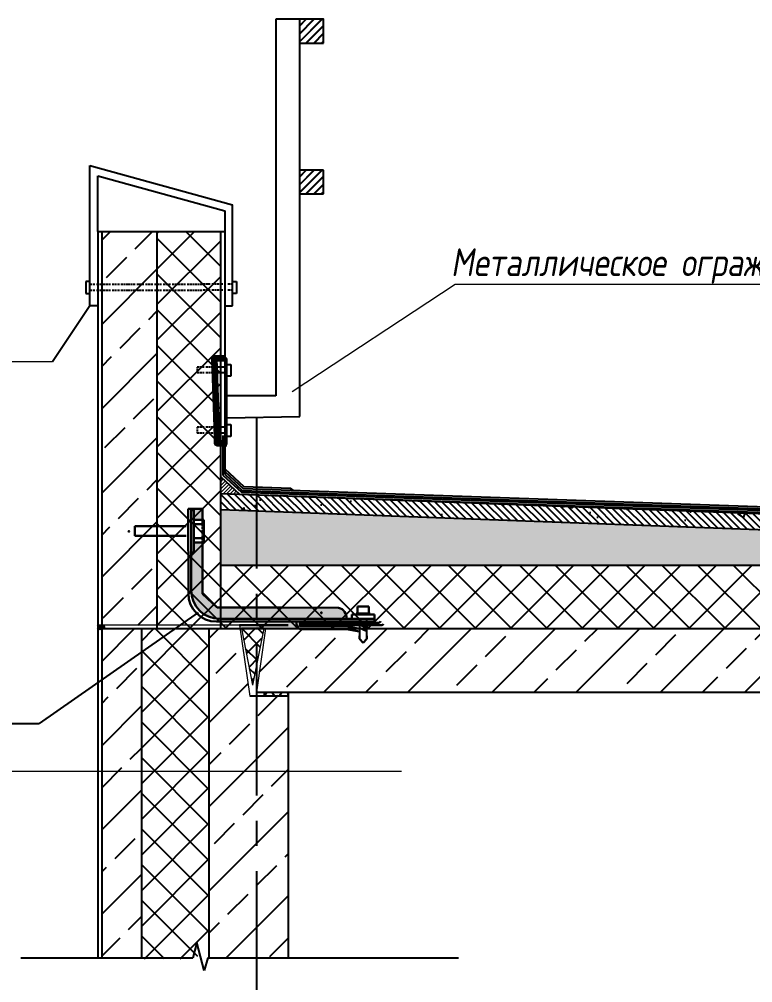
# Model space of a CAD drawing. Header units: millimetres. Extents: x -257254 to 390979, y -202328 to 355504.
# Drawn here: x 127388 to 136626, y 58620 to 70752 of the extents above; entities that cross this region are included whole.
import ezdxf
from ezdxf.enums import TextEntityAlignment as Align

# ---------------------------------------------------------------- set-up
doc = ezdxf.new("R2010")
doc.units = ezdxf.units.MM
doc.linetypes.add('CENTER2', pattern=[28.575, 19.05, -3.175, 3.175, -3.175])
doc.linetypes.add('штриховая2', pattern=[9.525, 6.35, -3.175])
for name, color, linetype in [('1-VIS', 7, 'Continuous'), ('АРМАТУРА', 134, 'Continuous'), ('ВЫНОСКИ_Р_СТ', 130, 'Continuous'), ('оси', 1, 'CENTER2'), ('панели', 94, 'Continuous'), ('ПАРАПЕТ', 50, 'Continuous'), ('ПЛИТЫ_ПОКРЫТИЯ', 144, 'Continuous'), ('РАЗДЕЛИТ_ЛИНИИ', 60, 'Continuous'), ('разрез', 40, 'Continuous'), ('Саморезы', 104, 'Continuous'), ('УПРУГ_РЕЗ_ПРОКЛАДКА', 130, 'Continuous'), ('УТЕПЛИТЕЛЬ', 30, 'Continuous'), ('Фасонка', 161, 'Continuous'), ('ШТРИХ_ПП', 20, 'Continuous'), ('ШТРИХ_УРП', 120, 'Continuous')]:
    doc.layers.add(name, color=color, linetype=linetype)
for name, color, linetype, lineweight in [('A-Wall-H', 250, 'Continuous', 20), ('bold', 7, 'Continuous', 35), ('RAZMER', 250, 'Continuous', 13), ('невид штрих', 93, 'штриховая2', 9), ('Осн', 230, 'Continuous', 25), ('покрытия', 6, 'Continuous', 18), ('Размеры', 7, 'Continuous', 9), ('разрез по стене', 70, 'Continuous', 25), ('сноски', 18, 'Continuous', 13)]:
    doc.layers.add(name, color=color, linetype=linetype, lineweight=lineweight)
doc.layers.add('фасадик', color=7, linetype='Continuous', lineweight=25, true_color=0x51362d)
doc.layers.add('Штриховка', color=50, linetype='Continuous', transparency=0.6)
doc.styles.add('SIMPLEX', font='simplex.shx', dxfattribs={"width": 0.8, "oblique": 10})

msp = doc.modelspace()

# ---------------------------------------------------------------- hatches: boundary and pattern name
at = {"layer": '1-VIS'}
h = msp.add_hatch(dxfattribs=at)
h.set_pattern_fill('ANSI38', scale=2.594415, style=0)
h.set_pattern_definition([(45, (103695.9535, 123662.177), (-5.824627, 5.824627), []), (135, (103695.9535, 123662.177), (-17.4738809, 5.824627), [20.593166, -12.3558997])])
h.paths.add_polyline_path([(128434.48987, 63121.11503), (128376.05532, 63121.11503), (128376.05532, 63121.11499, -0.7812066191), (128376.05559, 63069.22686), (128434.48987, 63069.22686)])
at = {"layer": 'A-Wall-H'}
h = msp.add_hatch(dxfattribs=at)
h.set_pattern_fill('ANSI31', color=256, scale=10)
h.set_pattern_definition([(45, (223566.225, 89329.36), (-22.45064, 22.45064), [])])
h.paths.add_polyline_path([(129926.05513, 64988.10523), (129926.05513, 64779.11144), (130160.35644, 64770.92946)])
at = {"layer": 'покрытия', "transparency": 33554508}
h = msp.add_hatch(color=9, dxfattribs=at)
h.dxf.hatch_style = 1
h.paths.add_polyline_path([(129553.88203, 63556.91894), (129553.19725, 64038.32475), (129588.71865, 64038.32475), (129588.71865, 64162.64964), (129695.00283, 64162.64964), (129695.74828, 63530.61434), (129882.06761, 63344.29501), (129926.05513, 63344.23184), (129926.05513, 63202.20962), (129909.08276, 63202.21023, -0.4137863757)])
h.paths.add_polyline_path([(129694.50139, 64587.7974), (129552.41588, 64587.63484), (129552.43934, 64571.14572), (129588.71865, 64571.14572), (129588.71865, 64446.82083), (129694.66766, 64446.82083)])
h.paths.add_polyline_path([(130376.05513, 63343.5856), (129926.05513, 63344.23184), (129926.05513, 63202.20962), (130376.05513, 63202.19329)])
h.paths.add_polyline_path([(131410.93592, 63341.78958), (130698.40305, 63342.81284), (130376.05513, 63343.39802), (130376.05513, 63202.19329), (130376.05513, 63079.24953), (130467.87633, 63079.24953), (130776.05513, 63079.24953), (130917.71916, 63079.24953, -0.3877519827), (130884.50046, 63166.69467), (131674.95328, 63166.86736), (131674.95328, 63202.38875), (131509.09049, 63202.35252, 0.3690779494)])
h.paths.add_polyline_path([(131198.35972, 63278.19464, -1), (131188.26754, 63278.19464, -1)], flags=16)
at = {"layer": 'разрез по стене'}
h = msp.add_hatch(dxfattribs=at)
h.set_pattern_fill('JIS_LC_8', color=9, scale=9)
h.set_pattern_definition([(45, (0, 1900), (-49.638896, 49.638896), []), (45, (3.6, 1900), (-49.638896, 49.638896), [])])
h.paths.add_polyline_path([(131220.27555, 70751.76816), (130920.27555, 70751.76816), (130920.27555, 70451.76816), (131220.27555, 70451.76816)])
h = msp.add_hatch(dxfattribs=at)
h.set_pattern_fill('JIS_LC_8', color=9, scale=9)
h.paths.add_polyline_path([(131220.27555, 68851.76816), (130920.27555, 68851.76816), (130920.27555, 68551.76816), (131220.27555, 68551.76816)])
h = msp.add_hatch(dxfattribs=at)
h.set_pattern_fill('JIS_STN_2.5', color=9, scale=300)
h.paths.add_polyline_path([(129126.05513, 68079.25237), (128426.05513, 68079.24972), (128426.05513, 63079.24953), (128698.03388, 63079.24953), (128691.75916, 63121.11503), (129126.05513, 63121.11503)])
h = msp.add_hatch(dxfattribs=at)
h.set_pattern_fill('GRAVEL', color=9, scale=25, angle=-90)
h.paths.add_polyline_path([(130376.05513, 64562.51913), (130376.05513, 63879.24953), (143157.79992, 63879.24953), (143157.79992, 64087.31099)])
h.paths.add_polyline_path([(130376.05513, 64562.51913), (129926.05513, 64579.24953), (129926.05513, 63879.24953), (130376.05513, 63879.24953)])
h = msp.add_hatch(dxfattribs=at)
h.set_pattern_fill('JIS_STN_2.5', color=9, scale=300)
h.paths.add_polyline_path([(128426.05513, 54942.54358), (128926.05513, 54942.54358), (128926.05513, 58271.45005), (128426.05513, 58271.45005)])
h.paths.add_polyline_path([(128926.05513, 54892.54358), (128426.05513, 54892.54358), (128423.51605, 52975.6856), (128923.51605, 52975.6856)])
h.paths.add_polyline_path([(128926.05513, 47982.12641), (128426.05513, 47982.12641), (128426.05513, 42860.82515), (128426.05513, 43532.12641), (128926.05513, 43532.12641)])
h.paths.add_polyline_path([(128926.05513, 43482.12641), (128426.05513, 43482.12641), (128426.05513, 40557.12641), (128926.05513, 40557.12641)])
h.paths.add_polyline_path([(128926.05513, 32831.22836), (128426.05513, 32831.22836), (128426.05513, 28381.22836), (128926.05513, 28381.22836)])
h.paths.add_polyline_path([(128426.05513, 58931.73815), (128926.05513, 58931.73815), (128926.05513, 63079.24953), (128426.05513, 63079.24953)])
h = msp.add_hatch(dxfattribs=at)
h.set_pattern_fill('JIS_STN_2.5', color=9, scale=300)
h.paths.add_polyline_path([(130376.05513, 32831.22836), (129776.05513, 32831.22836), (129776.05513, 28681.22836), (130376.05513, 28681.22836)])
h.paths.add_polyline_path([(130776.05513, 32831.22836), (130376.05513, 32831.22836), (130376.05513, 28681.22836), (130776.05513, 28681.22836)])
h.paths.add_polyline_path([(129776.05513, 32831.22836), (128926.05513, 32831.22836), (128926.05513, 32514.17225), (129776.05513, 32514.17225)])
h.paths.add_polyline_path([(129573.53104, 28681.22836), (129776.05513, 28681.22836), (129776.05513, 28903.40029), (128926.05513, 28903.40029), (128926.05513, 28381.22836), (129230.99815, 28381.22836)])
h.paths.add_polyline_path([(130376.05513, 41560.82515), (130293.8846, 42732.12641), (130136.51277, 43782.12641), (129776.05513, 43782.12641), (129864.58634, 40557.12641), (130376.05513, 40557.12641)])
h.paths.add_polyline_path([(130734.96986, 42732.12641), (130334.96986, 42732.12641), (130376.05513, 40557.12641), (130776.05513, 40557.12641)])
edge = h.paths.add_edge_path()
edge.add_arc((130641.35689, 39502.31483), 6.25, 0, 360)
h.paths.add_polyline_path([(129776.05513, 40817.19051), (128926.05513, 40817.19051), (128926.05513, 40557.12641), (129276.05513, 40557.12641), (129776.05513, 40557.12641)])
h.paths.add_polyline_path([(129776.05513, 43782.12641), (129609.85816, 43782.12641), (129267.32527, 43482.12641), (128926.05513, 43482.12641), (128926.05513, 43226.64564), (129776.05513, 43226.64564)])
h.paths.add_polyline_path([(129776.05513, 44054.29833), (128926.05513, 44054.29833), (128926.05513, 43532.12641), (129230.99815, 43532.12641), (129573.53104, 43832.12641), (129776.05513, 43832.12641)])
h.paths.add_polyline_path([(130376.05513, 47982.12641), (129776.05513, 47982.12641), (129776.05513, 43832.12641), (130376.05513, 43832.12641)])
h.paths.add_polyline_path([(130776.05513, 47982.12641), (130376.05513, 47982.12641), (130376.05513, 43832.12641), (130776.05513, 43832.12641)])
h.paths.add_polyline_path([(129776.05513, 47982.12641), (128926.05513, 47982.12641), (128926.05513, 47691.49771), (129776.05513, 47691.49771)])
edge = h.paths.add_edge_path()
edge.add_line((130776.05513, 55313.84484), (130376.05513, 55313.84484))
edge.add_line((130376.05513, 55313.84484), (130381.96968, 52085.22639))
edge.add_arc((130388.21968, 52085.22639), 6.25, 0, 180, ccw=False)
edge.add_arc((130388.21968, 52085.22639), 6.25, -180, 0, ccw=False)
edge.add_line((130381.96968, 52085.22639), (130381.95121, 53138.84484))
edge.add_line((130381.95121, 53138.84484), (130776.05513, 53138.84484))
edge.add_line((130776.05513, 53138.84484), (130776.05513, 55313.84484))
edge = h.paths.add_edge_path()
edge.add_arc((130641.35689, 52084.03326), 6.25, 0, 360)
h.paths.add_polyline_path([(130417.14039, 54142.54358), (130334.96986, 54142.54358), (130136.51277, 55192.54358), (129776.05513, 55192.54358), (129776.05513, 53138.84484), (130376.05513, 53138.84484)])
h.paths.add_polyline_path([(129776.05513, 53398.90893), (128926.05513, 53398.90893), (128926.05513, 53138.84484), (129776.05513, 53138.84484)])
h.paths.add_polyline_path([(129776.05513, 56363.84484), (129609.85816, 56363.84484), (129267.32527, 56063.84484), (128926.05513, 56063.84484), (128926.05513, 55808.36406), (129776.05513, 55808.36406)])
h.paths.add_polyline_path([(129776.05513, 56636.01676), (128926.05513, 56636.01676), (128926.05513, 56113.84484), (129230.99815, 56113.84484), (129573.53104, 56413.84484), (129776.05513, 56413.84484)])
h.paths.add_polyline_path([(130376.05513, 58271.45005), (129776.05513, 58271.45005), (129776.05513, 55242.54358), (130376.05513, 55242.54358)])
h.paths.add_polyline_path([(130776.05513, 58271.45005), (130376.05513, 58271.45005), (130376.05513, 55242.54358), (130776.05513, 55242.54358)])
h.paths.add_polyline_path([(130376.05513, 58931.73815), (130776.05513, 58931.73815), (130776.05513, 62279.24953), (130376.05513, 62279.24953)])
h.paths.add_polyline_path([(129776.05513, 58931.73815), (130376.05513, 58931.73815), (130376.05513, 62279.24953), (130293.8846, 62279.24953), (130166.48836, 63079.24953), (129776.05513, 63079.24953)])
h = msp.add_hatch(dxfattribs=at)
h.set_pattern_fill('JIS_STN_2.5', color=9, scale=300)
h.paths.add_polyline_path([(130776.05513, 63079.24953), (130488.9044, 63079.24953), (130376.05513, 62279.24953), (130776.05513, 62279.24953), (143157.79992, 62279.24953), (143157.79992, 62575.65383), (142997.95115, 62625.38005), (143353.83828, 62716.54495), (143157.79992, 62764.61363), (143157.79992, 63079.24953)])
at = {"layer": 'сноски'}
msp.add_hatch(color=4, dxfattribs=at).paths.add_polyline_path([(128463.38525, 63095.17094, 1), (128411.49696, 63095.17094, 1)])
at = {"layer": 'УТЕПЛИТЕЛЬ'}
h = msp.add_hatch(dxfattribs=at)
h.set_pattern_fill('ANSI37', color=0, scale=100, style=0)
h.paths.add_polyline_path([(129126.05513, 63079.24953), (129926.05513, 63079.24953), (129926.05513, 68079.25541), (129126.05513, 68079.25237)])
h = msp.add_hatch(dxfattribs=at)
h.set_pattern_fill('ANSI37', color=0, scale=100, style=0)
h.paths.add_polyline_path([(143157.79992, 63879.24953), (130376.05513, 63879.24953), (130376.05513, 63079.24953), (130776.05513, 63079.24953), (143157.79992, 63079.24953)])
h.paths.add_polyline_path([(130376.05513, 63879.24953), (129926.05513, 63879.24953), (129926.05513, 63079.24953), (130376.05513, 63079.24953)])
h = msp.add_hatch(dxfattribs=at)
h.set_pattern_fill('ANSI37', color=0, scale=100, style=0)
h.paths.add_polyline_path([(129776.05513, 63079.24953), (128926.05513, 63079.24953), (128926.05513, 58919.71206), (129576.02106, 58919.71206), (129576.02106, 58931.73815), (129644.80909, 58950.2689), (129694.53531, 58949.39699), (129776.05513, 58931.73815)])
h = msp.add_hatch(dxfattribs=at)
h.set_pattern_fill('ANSI37', color=0, scale=1150, style=0)
h.set_pattern_definition([(45, (63289.5, 99891.64), (-101.6466, 101.6466), []), (135, (63289.5, 99891.64), (-101.6466, -101.6466), [])])
h.paths.add_polyline_path([(130467.87633, 63079.24953), (130185.75316, 63079.24953), (130326.81474, 62368.21491)])
at = {"layer": 'ШТРИХ_ПП'}
h = msp.add_hatch(dxfattribs=at)
h.set_pattern_fill('ANSI31', color=0, scale=20, angle=90, style=0)
h.paths.add_polyline_path([(129926.05513, 64779.11144), (129926.05513, 64579.24953), (130830.57285, 64545.62077), (143157.79992, 64087.31099), (143165.23892, 64287.17259)])
h = msp.add_hatch(dxfattribs=at)
h.set_pattern_fill('AR-CONC', color=0, scale=150, style=0)
h.set_pattern_definition([(50, (62698.4, 116600.2), (1075.89, -94.128), [112.5, -1237.5]), (355, (62698.4, 116600.2), (-208.127, 1128.288), [90, -990]), (100.4514, (62788.1, 116592.3), (867.764, 1034.159), [95.61, -1051.713]), (46.1842, (62698.4, 116900.2), (1600.862, -248.279), [168.75, -1856.25]), (96.6356, (62831.8, 116879.5), (1401.994, 1461.177), [143.415, -1577.57]), (351.1842, (62698.4, 116900.2), (1401.993, 1461.178), [135, -1485]), (21, (62848.4, 116825.2), (895.3606, -603.928), [112.5, -1237.5]), (326, (62848.4, 116825.2), (364.973, 1087.725), [90, -990]), (71.4514, (62923.1, 116774.9), (1260.334, 483.796), [95.61, -1051.713]), (37.5, (62698.44, 116600.18), (18.2398, 499.3408), [0, -978, 0, -1005, 0, -993.75]), (7.5, (62698.44, 116600.2), (394.6043, 591.6176), [0, -573, 0, -955.5, 0, -378.75]), (327.5, (62363.94, 116600.18), (800.7337, -33.8323), [0, -375, 0, -1170, 0, -1552.5]), (317.5, (62213.94, 116600.2), (874.779, 150.1575), [0, -487.5, 0, -777, 0, -1102.5])])
h.paths.add_polyline_path([(143165.23051, 64287.17291), (129926.05513, 64779.11144), (129926.05513, 64579.24953), (143157.79992, 64087.31099)])
at = {"layer": 'ШТРИХ_УРП'}
h = msp.add_hatch(dxfattribs=at)
h.set_pattern_fill('HONEY', color=0, scale=500, style=0)
h.set_pattern_definition([(0, (63289.503, 99900.32), (93.75, 54.126587), [62.5, -125]), (120, (63289.503, 99900.32), (-93.75, 54.126588), [62.5, -125]), (60, (63289.503, 99900.32), (2e-07, 108.253175), [-125, 62.5])])
h.paths.add_polyline_path([(130776.05513, 62279.24953), (130476.05513, 62279.24953), (130476.05513, 62229.24953), (130776.05513, 62229.24953)])
at = {"layer": 'Штриховка', "lineweight": 30, "ltscale": 0.5}
h = msp.add_hatch(dxfattribs=at)
h.set_pattern_fill('ANSI31', color=256, scale=177.606991, angle=270, style=0)
h.set_pattern_definition([(225, (214483.384, 31957.204), (-15.6983885, 15.6983885), [])])
h.paths.add_polyline_path([(131410.93592, 63153.63646), (131410.93592, 63121.95915), (131674.95328, 63121.95915), (131674.95328, 63153.63646)])
h.paths.add_polyline_path([(130983.28994, 63153.63646), (130938.67798, 63143.65462), (130938.67798, 63138.29048), (131362.35102, 63138.29048, 0.0272322025), (131347.39832, 63153.63646)])
h.paths.add_polyline_path([(131375.16296, 63121.95915, 0.026380608), (131362.35102, 63138.29048), (130938.67798, 63138.29048), (130938.67798, 63121.95915)])
h.paths.add_polyline_path([(131362.35102, 63138.29048, -0.026380608), (131375.16296, 63121.95915), (131410.93592, 63121.95915), (131410.93592, 63138.29048)])
h.paths.add_polyline_path([(131347.39832, 63153.63646, -0.0272322025), (131362.35102, 63138.29048), (131410.93592, 63138.29048), (131410.93592, 63153.63646)])
h.paths.add_polyline_path([(131674.95328, 63138.95353), (131674.95328, 63121.95915), (131715.21462, 63121.95915), (131763.75678, 63148.96578), (131763.75678, 63153.63646), (131702.91388, 63153.63646)])
h.paths.add_polyline_path([(131763.75678, 63121.95915), (131763.75678, 63148.96578), (131715.21462, 63121.95915)], flags=17)
h.paths.add_polyline_path([(131702.91388, 63153.63646), (131674.95328, 63153.63646), (131674.95328, 63138.95353)])

# ---------------------------------------------------------------- linework, layer by layer
at = {"layer": 'A-Wall-H', "color": 0}
for p, q in [((130160.21364, 63121.11503), (130293.8846, 62229.24953)), ((130185.75316, 63079.24953), (130326.81474, 62368.21491)), ((130467.87633, 63079.24953), (130326.81474, 62368.21491)), ((130488.9044, 63079.24953), (130376.05513, 62279.24953))]:
    msp.add_line(p, q, dxfattribs=at)
at = {"layer": 'A-Wall-H', "color": 0, "lineweight": 30}
msp.add_line((130467.87633, 63079.24953), (130185.75316, 63079.24953), dxfattribs=at)
at = {"layer": 'A-Wall-H'}
msp.add_lwpolyline([(129926.05513, 64988.10523), (129926.05513, 64779.11144), (130160.35644, 64770.92946), (129926.05513, 64988.10523)], dxfattribs=at)
at = {"layer": 'bold'}
msp.add_arc((128369.58417, 63095.17089), 26.73896, 284.004899898, 75.995100102, dxfattribs=at)
at = {"layer": 'АРМАТУРА', "color": 0}
msp.add_line((129926.05513, 64988.10523), (130160.35644, 64770.92946), dxfattribs=at)
at = {"layer": 'ВЫНОСКИ_Р_СТ', "color": 0}
msp.add_line((128276.05513, 67142.93722), (127806.83267, 66438.12813), dxfattribs=at)
at = {"layer": 'ВЫНОСКИ_Р_СТ', "color": 0, "linetype": 'ByBlock', "lineweight": -2}
for points in [[(129639.6837, 63282.56559), (127637.74045, 61885.70257)], [(122482.98254, 61885.70257), (127637.74045, 61885.70257)]]:
    msp.add_lwpolyline(points, dxfattribs=at)
at = {"layer": 'невид штрих', "lineweight": 30, "ltscale": 0.5}
msp.add_line((129694.67853, 64437.60603), (129694.98871, 64174.62113), dxfattribs=at)
at = {"layer": 'оси', "ltscale": 100}
msp.add_line((130376.05513, 65740.40787), (130376.05513, 16459.9271), dxfattribs=at)
at = {"layer": 'Осн', "lineweight": 30, "ltscale": 0.5}
for p, q in [((129517.34316, 64587.59471), (129694.50139, 64587.7974)), ((129517.34316, 64587.59471), (129517.94701, 63521.39742)), ((129552.41594, 64587.59529), (129553.88203, 63556.91894)), ((129694.50139, 64587.7974), (129694.66766, 64446.82083)), ((129695.00283, 64162.64831), (129695.76565, 63515.88279)), ((129695.76565, 63515.88279), (129881.49829, 63344.29583)), ((129881.49829, 63344.29583), (130698.94329, 63343.1219)), ((130698.40305, 63342.81284), (131410.93592, 63341.78958)), ((129873.62474, 63166.68884), (130695.68607, 63166.6603)), ((129909.09565, 63202.21023), (130695.68607, 63202.1817)), ((130698.40862, 63202.17542), (131864.31175, 63202.43012)), ((130698.41002, 63166.65402), (131864.31175, 63166.90872)), ((130922.99564, 63108.15719), (130922.99564, 63166.70308)), ((130922.99564, 63108.15719), (131410.93592, 63108.15719)), ((131410.93592, 63108.15719), (131510.75864, 63108.15719)), ((131510.75864, 63108.15719), (131674.95328, 63077.54052)), ((131864.31175, 63166.90872), (131864.31175, 63202.43012)), ((130938.21908, 63072.63583), (131410.93592, 63072.63583)), ((131410.93592, 63072.63583), (131510.75864, 63072.63583)), ((131510.75864, 63072.63583), (131674.95328, 63042.01915))]:
    msp.add_line(p, q, dxfattribs=at)
for centre, radius, start, end in [((129873.95367, 63522.69773), 356.00904, 180.209271258, 269.947062149), ((129909.09565, 63557.42422), 355.21398, 180.081500498, 270), ((131378.42939, 63214.64138), 131.23772, 354.66108542, 75.659024066), ((130949.01261, 63141.16944), 69.37835, 158.413003712, 261.049858088)]:
    msp.add_arc(centre, radius, start, end, dxfattribs=at)
at = {"layer": 'панели', "lineweight": 30, "ltscale": 0.5}
msp.add_line((129882.06761, 63344.29501), (129695.74828, 63530.61434), dxfattribs=at)
at = {"layer": 'ПАРАПЕТ', "color": 0}
for p, q in [((129975.64942, 68337.88044), (129976.05513, 65023.57041)), ((129951.05513, 65510.84652), (129951.05513, 65012.65537)), ((129976.05513, 65091.74589), (130216.32709, 64869.03588)), ((129976.05513, 65057.65815), (130206.15598, 64844.37582)), ((129951.05513, 65012.65537), (130185.81375, 64795.05571)), ((129976.05513, 65023.57041), (130195.98486, 64819.71577)), ((130185.81375, 64795.05571), (143162.29318, 64341.90707)), ((130195.98486, 64819.71577), (143162.36443, 64366.91982)), ((130206.15598, 64844.37582), (143162.43569, 64391.93257)), ((130216.32709, 64869.03588), (130802.50071, 64848.56625)), ((130837.71549, 64822.32128), (130802.50071, 64848.56625))]:
    msp.add_line(p, q, dxfattribs=at)
at = {"layer": 'ПЛИТЫ_ПОКРЫТИЯ', "color": 0}
msp.add_line((129926.05513, 64779.11144), (143162.22193, 64316.89431), dxfattribs=at)
at = {"layer": 'покрытия'}
for p, q in [((130823.40073, 66066.48287), (132876.9319, 67416.62975)), ((132876.9319, 67416.62975), (138980.16512, 67416.62975)), ((127806.83267, 66438.12813), (120460.41602, 66438.12813, -1390.00622)), ((130160.21364, 63121.11503), (128376.05513, 63121.11503)), ((132202.205, 61279.66225), (119516.389, 61279.66225))]:
    msp.add_line(p, q, dxfattribs=at)
at = {"layer": 'покрытия', "lineweight": 30}
msp.add_line((128841.91965, 64370.06373), (128841.91965, 64245.73883), dxfattribs=at)
at = {"layer": 'РАЗДЕЛИТ_ЛИНИИ', "color": 0}
for p, q in [((129715.25465, 58771.88939), (129624.08975, 59127.77651)), ((127408.65239, 58931.73815), (129576.02106, 58931.73815)), ((129764.98087, 58931.73815), (129715.25465, 58771.88939)), ((129764.98087, 58931.73815), (132921.83844, 58931.73815))]:
    msp.add_line(p, q, dxfattribs=at)
at = {"layer": 'Размеры', "lineweight": 30, "ltscale": 0.5}
for centre in [(128769.1028, 64304.25389), (131193.31363, 63278.19464), (131385.35179, 63135.76307)]:
    msp.add_circle(centre, 5.04609, dxfattribs=at)
at = {"layer": 'разрез', "lineweight": 30}
msp.add_line((130776.05513, 63121.11503), (130160.21364, 63121.11503), dxfattribs=at)
at = {"layer": 'разрез'}
msp.add_lwpolyline([(131220.27555, 70601.76816), (131220.27555, 70751.76816), (130620.27555, 70751.76816)], dxfattribs=at)
at = {"layer": 'разрез по стене'}
for p, q in [((130920.27555, 70751.76816), (130620.27555, 70751.76816)), ((130620.27555, 70751.76816), (130620.27555, 66009.17644)), ((130920.27555, 65751.76816), (130920.27555, 70751.76816)), ((131220.27555, 70751.76816), (130920.27555, 70751.76816)), ((131220.27555, 70451.76816), (131220.27555, 70751.76816)), ((130920.27555, 70451.76816), (131220.27555, 70451.76816)), ((128276.05513, 67142.93722), (128276.05513, 68910.57902)), ((128276.05513, 68910.57902), (130075.7957, 68413.98444)), ((131220.27555, 68851.76816), (130920.27555, 68851.76816)), ((131220.27555, 68551.76816), (131220.27555, 68851.76816)), ((128376.05513, 68079.24953), (128376.05513, 68779.24953)), ((128376.05513, 68779.24953), (129975.64942, 68337.88044)), ((130920.27555, 68551.76816), (131220.27555, 68551.76816)), ((130075.7957, 67142.93722), (130075.7957, 68413.98444)), ((128376.05513, 68079.24953), (129975.68108, 68079.2556)), ((128376.05513, 68079.24953), (128376.05513, 58931.73815)), ((128426.05513, 68079.24953), (128426.05513, 58931.73815)), ((129126.05513, 63079.24953), (129126.05513, 68079.24953)), ((129926.05513, 63079.24953), (129926.05513, 68079.24953)), ((128275.94051, 67448.04968), (128225.94051, 67448.04968)), ((128225.94051, 67448.04968), (128225.94051, 67298.04968)), ((128275.94114, 67414.06384), (128300.99446, 67414.06077)), ((128275.94114, 67339.9961), (128300.99446, 67339.99303)), ((128313.30093, 67414.06384), (128338.35424, 67414.06077)), ((128313.30093, 67339.9961), (128338.35424, 67339.99303)), ((128359.8097, 67414.06384), (128384.86302, 67414.06077)), ((128359.8097, 67339.9961), (128384.86302, 67339.99303)), ((128400.8226, 67414.06384), (128425.87592, 67414.06077)), ((128400.8226, 67339.9961), (128425.87592, 67339.99303)), ((128446.33418, 67414.06384), (128471.38749, 67414.06077)), ((128446.33418, 67339.9961), (128471.38749, 67339.99303)), ((128478.34223, 67414.06384), (128503.39555, 67414.06077)), ((128478.34223, 67339.9961), (128503.39555, 67339.99303)), ((128512.3522, 67414.06384), (128537.40552, 67414.06077)), ((128512.3522, 67339.9961), (128537.40552, 67339.99303)), ((128557.86377, 67414.06384), (128582.91709, 67414.06077)), ((128557.86377, 67339.9961), (128582.91709, 67339.99303)), ((128589.87183, 67414.06384), (128614.92514, 67414.06077)), ((128589.87183, 67339.9961), (128614.92514, 67339.99303)), ((128623.88179, 67414.06384), (128648.93511, 67414.06077)), ((128623.88179, 67339.9961), (128648.93511, 67339.99303)), ((128669.39336, 67414.06384), (128694.44668, 67414.06077)), ((128669.39336, 67339.9961), (128694.44668, 67339.99303)), ((128701.40142, 67414.06384), (128726.45474, 67414.06077)), ((128701.40142, 67339.9961), (128726.45474, 67339.99303)), ((128735.41139, 67414.06384), (128760.4647, 67414.06077)), ((128735.41139, 67339.9961), (128760.4647, 67339.99303)), ((128755.86964, 67414.0669), (128780.92296, 67414.06384)), ((128755.86964, 67339.99916), (128780.92296, 67339.9961)), ((128787.8777, 67414.0669), (128812.93102, 67414.06384)), ((128787.8777, 67339.99916), (128812.93102, 67339.9961)), ((128821.88766, 67414.0669), (128846.94098, 67414.06384)), ((128821.88766, 67339.99916), (128846.94098, 67339.9961)), ((128867.39924, 67414.0669), (128892.45255, 67414.06384)), ((128867.39924, 67339.99916), (128892.45255, 67339.9961)), ((128899.40729, 67414.0669), (128924.46061, 67414.06384)), ((128899.40729, 67339.99916), (128924.46061, 67339.9961)), ((128933.41726, 67414.0669), (128958.47058, 67414.06384)), ((128933.41726, 67339.99916), (128958.47058, 67339.9961)), ((128978.92883, 67414.0669), (129003.98215, 67414.06384)), ((128978.92883, 67339.99916), (129003.98215, 67339.9961)), ((129010.93689, 67414.0669), (129035.9902, 67414.06384)), ((129010.93689, 67339.99916), (129035.9902, 67339.9961)), ((129044.94685, 67414.0669), (129070.00017, 67414.06384)), ((129044.94685, 67339.99916), (129070.00017, 67339.9961)), ((129090.45842, 67414.0669), (129115.51174, 67414.06384)), ((129090.45842, 67339.99916), (129115.51174, 67339.9961)), ((129122.46648, 67414.0669), (129147.5198, 67414.06384)), ((129122.46648, 67339.99916), (129147.5198, 67339.9961)), ((129156.47645, 67414.0669), (129181.52976, 67414.06384)), ((129156.47645, 67339.99916), (129181.52976, 67339.9961)), ((129201.98802, 67414.0669), (129227.04134, 67414.06384)), ((129201.98802, 67339.99916), (129227.04134, 67339.9961)), ((129233.99608, 67414.0669), (129259.04939, 67414.06384)), ((129233.99608, 67339.99916), (129259.04939, 67339.9961)), ((129268.00604, 67414.0669), (129293.05936, 67414.06384)), ((129268.00604, 67339.99916), (129293.05936, 67339.9961)), ((129313.51761, 67414.0669), (129338.57093, 67414.06384)), ((129313.51761, 67339.99916), (129338.57093, 67339.9961)), ((129345.52567, 67414.0669), (129370.57899, 67414.06384)), ((129345.52567, 67339.99916), (129370.57899, 67339.9961)), ((129379.53564, 67414.0669), (129404.58895, 67414.06384)), ((129379.53564, 67339.99916), (129404.58895, 67339.9961)), ((129391.03724, 67414.0669), (129416.09056, 67414.06384)), ((129391.03724, 67339.99916), (129416.09056, 67339.9961)), ((129423.0453, 67414.0669), (129448.09862, 67414.06384)), ((129423.0453, 67339.99916), (129448.09862, 67339.9961)), ((129457.05526, 67414.0669), (129482.10858, 67414.06384)), ((129457.05526, 67339.99916), (129482.10858, 67339.9961)), ((129502.56684, 67414.0669), (129527.62015, 67414.06384)), ((129502.56684, 67339.99916), (129527.62015, 67339.9961)), ((129534.57489, 67414.0669), (129559.62821, 67414.06384)), ((129534.57489, 67339.99916), (129559.62821, 67339.9961)), ((129568.58486, 67414.0669), (129593.63818, 67414.06384)), ((129568.58486, 67339.99916), (129593.63818, 67339.9961)), ((129601.56977, 67414.06844), (129626.62309, 67414.06537)), ((129601.56977, 67340.0007), (129626.62309, 67339.99763)), ((129633.57783, 67414.06844), (129658.63115, 67414.06537)), ((129633.57783, 67340.0007), (129658.63115, 67339.99763)), ((129667.58779, 67414.06844), (129692.64111, 67414.06537)), ((129667.58779, 67340.0007), (129692.64111, 67339.99763)), ((129727.85442, 67414.06384), (129702.8011, 67414.06077)), ((129727.85442, 67339.9961), (129702.8011, 67339.99303)), ((129761.86438, 67414.06384), (129736.81107, 67414.06077)), ((129761.86438, 67339.9961), (129736.81107, 67339.99303)), ((129793.87244, 67414.06384), (129768.81912, 67414.06077)), ((129793.87244, 67339.9961), (129768.81912, 67339.99303)), ((129839.38401, 67414.06384), (129814.33069, 67414.06077)), ((129839.38401, 67339.9961), (129814.33069, 67339.99303)), ((129873.39398, 67414.06384), (129848.34066, 67414.06077)), ((129873.39398, 67339.9961), (129848.34066, 67339.99303)), ((129905.40203, 67414.06384), (129880.34872, 67414.06077)), ((129905.40203, 67339.9961), (129880.34872, 67339.99303)), ((129950.91361, 67414.06384), (129925.86029, 67414.06077)), ((129950.91361, 67339.9961), (129925.86029, 67339.99303)), ((129991.92651, 67414.06384), (129966.87319, 67414.06077)), ((129991.92651, 67339.9961), (129966.87319, 67339.99303)), ((130038.43528, 67414.06384), (130013.38197, 67414.06077)), ((130038.43528, 67339.9961), (130013.38197, 67339.99303)), ((130075.79507, 67414.06384), (130050.74175, 67414.06077)), ((130075.79507, 67339.9961), (130050.74175, 67339.99303)), ((130075.7957, 67448.04968), (130125.7957, 67448.04968)), ((130125.7957, 67448.04968), (130125.7957, 67298.04968)), ((128225.94051, 67298.04968), (128275.94245, 67298.05012)), ((130125.7957, 67298.04968), (130075.79376, 67298.05012)), ((128376.05513, 67142.93722), (128276.05513, 67142.93722)), ((129975.7957, 67142.93722), (130075.7957, 67142.93722)), ((129653.00266, 66372.59933), (129627.94934, 66372.59626)), ((129627.94934, 66372.59626), (129627.94934, 66355.17566)), ((129687.01262, 66372.59933), (129661.95931, 66372.59626)), ((129719.02068, 66372.59933), (129693.96736, 66372.59626)), ((129764.53225, 66372.59933), (129739.47894, 66372.59626)), ((129798.54222, 66372.59933), (129773.4889, 66372.59626)), ((129830.55028, 66372.59933), (129805.49696, 66372.59626)), ((129876.06185, 66372.59933), (129851.00853, 66372.59626)), ((129917.07475, 66372.59933), (129892.02143, 66372.59626)), ((129963.58353, 66372.59933), (129938.53021, 66372.59626)), ((130000.93449, 66478.28008), (129975.87706, 66478.27701)), ((130000.94331, 66372.59933), (129975.88999, 66372.59626)), ((130000.93449, 65397.20466), (130000.94394, 66478.28008)), ((130000.94394, 66406.58518), (130050.94394, 66406.58518)), ((130050.94394, 66406.58518), (130050.94394, 66256.58518)), ((129627.94934, 66343.92852), (129627.94934, 66320.71286)), ((129627.94934, 66313.19788), (129627.95114, 66298.52852)), ((129653.00266, 66298.53159), (129627.94934, 66298.52852)), ((129687.01262, 66298.53159), (129661.95931, 66298.52852)), ((129719.02068, 66298.53159), (129693.96736, 66298.52852)), ((129764.53225, 66298.53159), (129739.47894, 66298.52852)), ((129798.54222, 66298.53159), (129773.4889, 66298.52852)), ((129830.55028, 66298.53159), (129805.49696, 66298.52852)), ((129876.06185, 66298.53159), (129851.00853, 66298.52852)), ((129917.07475, 66298.53159), (129892.02143, 66298.52852)), ((129963.58353, 66298.53159), (129938.53021, 66298.52852)), ((130000.94331, 66298.53159), (129975.88999, 66298.52852)), ((130050.94394, 66256.58518), (130000.942, 66256.58561)), ((130620.27555, 66009.17644), (130000.93449, 66009.17644)), ((130000.93449, 65732.57744), (130920.27555, 65751.76816)), ((130000.94394, 65649.283), (130050.94394, 65649.283)), ((130050.94394, 65649.283), (130050.94394, 65499.283)), ((129653.00266, 65615.29715), (129627.94934, 65615.29408)), ((129627.94934, 65615.29408), (129627.94934, 65597.87348)), ((129627.94934, 65586.62634), (129627.94934, 65563.41068)), ((129627.94934, 65555.8957), (129627.95114, 65541.22634)), ((129653.00266, 65541.22941), (129627.94934, 65541.22634)), ((129687.01262, 65615.29715), (129661.95931, 65615.29408)), ((129687.01262, 65541.22941), (129661.95931, 65541.22634)), ((129719.02068, 65615.29715), (129693.96736, 65615.29408)), ((129719.02068, 65541.22941), (129693.96736, 65541.22634)), ((129764.53225, 65615.29715), (129739.47894, 65615.29408)), ((129764.53225, 65541.22941), (129739.47894, 65541.22634)), ((129798.54222, 65615.29715), (129773.4889, 65615.29408)), ((129798.54222, 65541.22941), (129773.4889, 65541.22634)), ((129830.55028, 65615.29715), (129805.49696, 65615.29408)), ((129830.55028, 65541.22941), (129805.49696, 65541.22634)), ((129876.06185, 65615.29715), (129851.00853, 65615.29408)), ((129876.06185, 65541.22941), (129851.00853, 65541.22634)), ((129917.07475, 65615.29715), (129892.02143, 65615.29408)), ((129917.07475, 65541.22941), (129892.02143, 65541.22634)), ((129963.58353, 65615.29715), (129938.53021, 65615.29408)), ((129963.58353, 65541.22941), (129938.53021, 65541.22634)), ((130000.94331, 65615.29715), (129975.88999, 65615.29408)), ((130000.94331, 65541.22941), (129975.88999, 65541.22634)), ((130000.93449, 65397.20466), (129976.00939, 65397.20161)), ((130050.94394, 65499.283), (130000.942, 65499.28343)), ((129926.05513, 64779.11144), (143165.23051, 64287.17291)), ((129926.05513, 64579.24953), (143157.79992, 64087.31099)), ((129926.05513, 63879.24953), (143157.79992, 63879.24953)), ((128376.05513, 63079.24953), (130776.05513, 63079.24953)), ((128926.05513, 63079.24953), (128926.05513, 58931.73815)), ((129776.05513, 63079.24953), (129776.05513, 58931.73815)), ((130776.05513, 63079.24953), (143157.79992, 63079.24953)), ((130376.05513, 62279.24953), (143157.79992, 62279.24953)), ((130376.05513, 62279.24953), (130776.05513, 62279.24953)), ((130776.05513, 62279.24953), (130776.05513, 58931.73815)), ((130776.05513, 62229.24953), (130293.8846, 62229.24953)), ((129624.08975, 59127.77651), (129576.02106, 58931.73815))]:
    msp.add_line(p, q, dxfattribs=at)
at = {"layer": 'Саморезы', "lineweight": 30, "ltscale": 0.5}
for p, q in [((129588.71865, 64571.14572), (129553.19725, 64571.14572)), ((129588.71865, 64571.14572), (129588.71865, 64038.32475)), ((129713.04354, 64446.82083), (129588.71865, 64446.82083)), ((129713.04354, 64446.82083), (129713.04354, 64162.64964)), ((129488.8165, 64370.06373), (128841.91965, 64370.06373)), ((129713.04354, 64393.53873), (129588.71865, 64393.53873)), ((129488.8165, 64245.73883), (128841.91965, 64245.73883)), ((129713.04354, 64215.93174), (129588.71865, 64215.93174)), ((129713.04354, 64162.64964), (129588.71865, 64162.64964)), ((129588.71865, 64038.32475), (129553.19725, 64038.32475)), ((131647.86919, 63357.68128), (131789.95478, 63357.68128)), ((131647.86919, 63357.68128), (131647.86919, 63268.87779)), ((131789.95478, 63357.68128), (131789.95478, 63268.87779)), ((131576.82639, 63255.71222), (131576.82639, 63202.43012)), ((131576.82639, 63255.71222), (131860.99758, 63255.71222)), ((131630.10849, 63268.87779), (131807.71548, 63268.87779)), ((131630.10849, 63268.87779), (131630.10849, 63255.71222)), ((131807.71548, 63268.87779), (131807.71548, 63255.71222)), ((131860.99758, 63255.71222), (131860.99758, 63202.43012)), ((131576.82639, 63202.43012), (131860.99758, 63202.43012)), ((131674.95328, 63168.78891), (131763.75678, 63119.38274)), ((131674.95328, 63129.39499), (131763.75678, 63082.76166)), ((131674.95328, 63090.00107), (131763.75678, 63048.17529)), ((131674.95328, 62989.339), (131674.95328, 62949.52235)), ((131763.75678, 62949.52235), (131763.75678, 62988.53937)), ((131674.95328, 62949.52235), (131719.35503, 62901.33543)), ((131719.35503, 62901.33543), (131763.75678, 62949.52235))]:
    msp.add_line(p, q, dxfattribs=at)
at = {"layer": 'Саморезы', "ltscale": 0.5}
for p, q in [((131674.95328, 63202.43012), (131674.95328, 62991.77317)), ((131763.75678, 62991.77317), (131763.75678, 63202.43012))]:
    msp.add_line(p, q, dxfattribs=at)
at = {"layer": 'сноски', "color": 7}
for p, q in [((128414.97135, 63121.11503), (128376.05513, 63121.11503)), ((128414.97135, 63069.22674), (128376.05513, 63069.22674))]:
    msp.add_line(p, q, dxfattribs=at)
at = {"layer": 'сноски'}
msp.add_circle((128437.44111, 63095.17094), 25.94415, dxfattribs=at)
at = {"layer": 'УПРУГ_РЕЗ_ПРОКЛАДКА', "color": 0}
for p, q in [((130476.05513, 62229.24953), (130476.05513, 62279.24953)), ((130776.05513, 62229.24953), (130776.05513, 62279.24953))]:
    msp.add_line(p, q, dxfattribs=at)
at = {"layer": 'фасадик', "color": 1, "lineweight": 120}
msp.add_lwpolyline([(129988.40577, 66478.27854), (129841.75742, 66478.27854), (129876.06185, 65498.2707), (129876.06185, 65413.33364), (130000.93463, 65413.33255)], dxfattribs=at)
at = {"layer": 'Фасонка', "lineweight": 30, "ltscale": 0.5}
for p, q in [((130938.67798, 63153.63646), (130938.67798, 63121.87002)), ((131921.86665, 63153.63646), (130938.67798, 63153.63646)), ((131954.8671, 63121.95915), (130938.67798, 63121.95915))]:
    msp.add_line(p, q, dxfattribs=at)
for centre, radius in [((131921.86665, 63171.39716), 17.7607), ((131954.8671, 63138.40425), 16.44509)]:
    msp.add_arc(centre, radius, 270, 0, dxfattribs=at)

# ---------------------------------------------------------------- texts
at = {"layer": 'RAZMER', "color": 0, "style": 'SIMPLEX', "oblique": 10, "width": 0.8}
msp.add_text('Металлическое ограждение', height=350, dxfattribs=at).set_placement((132823.60113, 67412.23886), align=Align.BOTTOM_LEFT)

doc.saveas('drawing.dxf')
